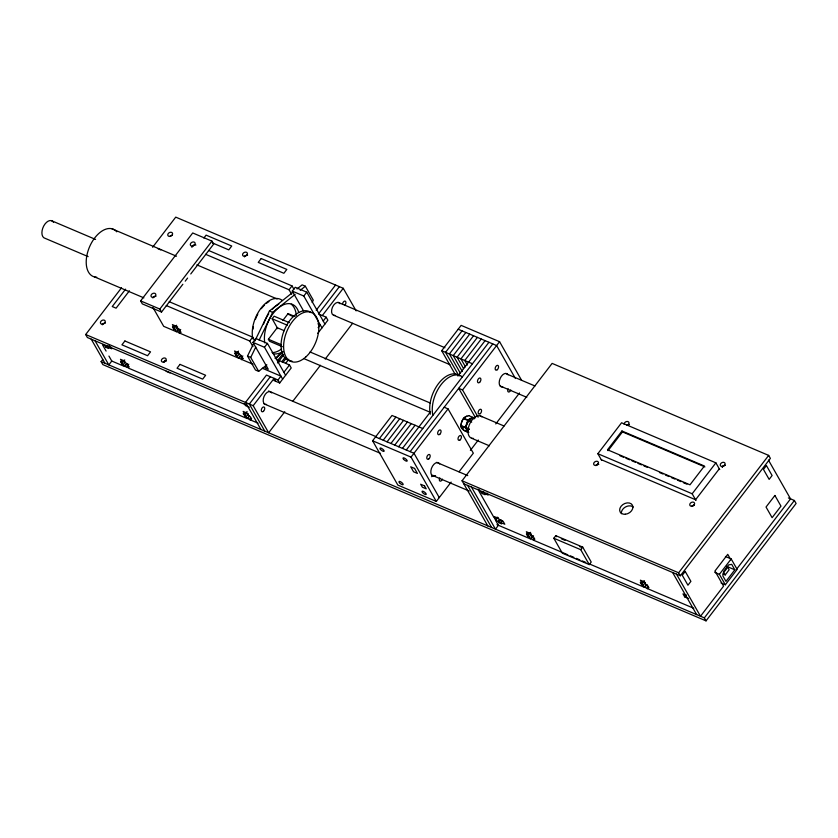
<?xml version="1.0" encoding="UTF-8"?>
<svg xmlns="http://www.w3.org/2000/svg" width="838" height="838" viewBox="0 0 838 838"><rect width="100%" height="100%" fill="white"/><g stroke="black" fill="none" stroke-linecap="round" stroke-linejoin="round"><path stroke-width="1.26" d="M468.861 415.638C463.969 415.994 461.193 421.001 460.994 425.484C458.994 430.229 475.691 435.09 463.435 430.187M474.015 418.644L472.789 417.366L468.83 420.393L465.184 427.275L468.83 432.429M474.256 418.749C467.782 414.999 463.823 427.066 467.625 431.968M462.754 427.789L462.838 428.386M266.851 364.823L258.67 371.36L255.464 369.998L247.514 356.066L253.694 343.36M254.825 341.045L269.438 311.003L292.944 292.211M258.67 371.36L250.719 357.428L255.779 347.026M259.152 340.092L272.643 312.365L295.123 294.389M312.176 302.466L313.297 300.161L305.346 286.219L302.141 284.857L297.029 288.942M247.2 405.403L87.372 337.515L85.675 334.519L121.541 287.78M152.621 247.262L175.739 217.136L343.245 288.293L356.129 310.877M125.574 289.162L112.24 306.54L116.084 308.175L129.419 290.796M182.852 284.25L161.524 312.05L142.303 303.88L140.606 300.894L192.719 232.964L211.941 241.124L213.648 244.109L190.75 273.963M109.422 345.256L107.945 347.173L108.678 348.472L105.86 347.278L107.337 345.35M788.38 497.929L794.393 500.485L796.1 503.481L706.036 620.864L102.833 364.603L101.126 361.618L102.728 359.544M191.776 247.158L193.253 245.23M203.885 238.023L206.096 235.132L231.728 246.026L228.774 249.871L212.464 242.947M108.93 356.066L111.768 361.042L108.814 364.886L95.061 340.773M161.524 312.05L159.828 309.054L211.941 241.124M126.8 363.598L124.59 366.478L123.448 364.488L121.782 363.786L120.536 361.597L122.201 362.299L123.678 360.382M121.782 363.786L124.736 359.931M185.219 281.17L187.586 278.08M123.448 364.488L124.925 362.571M249.462 415.711L247.241 418.591L128.434 368.112L127.292 366.122L128.769 364.205M178.724 328.894L176.514 331.775L175.372 329.784L173.707 329.083L172.46 326.883L174.126 327.595L175.603 325.668M173.707 329.083L176.661 325.228M175.372 329.784L177.593 326.904M240.873 355.291L238.662 358.182L180.359 333.409L179.217 331.419L180.694 329.491M165.044 360.298L163.567 362.226A2.566 1.906 -29.7 0 1 166.416 360.969M238.662 358.182L234.609 353.29L236.274 354.003L238.484 351.112M235.855 355.48L238.076 352.599M237.521 356.192L238.998 354.264M252.94 346.618L249.745 341.014L252.699 337.169L169.245 301.711M291.624 294.243L289.068 289.759L292.022 285.915L208.568 250.457M266.547 365.965L265.07 367.892L268.275 369.254L252.95 342.375L255.904 338.531L267.427 343.423L285.601 375.277M303.534 310.867L292.273 291.121L295.217 287.277L306.75 292.169L324.924 324.023M252.982 364.268L242.507 359.816L241.365 357.826L242.842 355.899M277.818 328.716L272.141 318.765L274.11 316.198L289.299 322.651M282.385 346.712L269.532 341.255L268.39 339.264L277.252 327.721L284.26 330.696M282.909 320.346L288.083 313.611L295.091 316.586M282.647 379.132L264.483 347.278L267.427 343.423M321.97 327.878L303.806 296.024L306.75 292.169M276.111 358.821L280.081 353.646M279.106 362.068L277.975 360.078L282.678 353.95M316.188 310.269L335.556 285.025M277.472 362.948L283.705 354.83M270.307 376.723L249.336 404.052L264.798 431.151M281.819 361.712L284.962 357.627M339.4 286.659L318.482 313.925L326.171 317.193L327.878 320.179L317.728 333.409M283.097 362.257L286.24 358.172M247.241 418.591L243.198 413.7L244.864 414.412L247.074 411.521M244.445 415.889L246.655 413.008M284.784 411.741L268.642 432.785L253.181 405.686L274.152 378.357L275.849 381.342M285.664 363.346L288.806 359.261M322.326 315.559L343.245 288.293M246.11 416.601L248.32 413.71M277.975 360.078L289.508 364.98L291.215 367.966L279.693 382.976L277.996 379.991L280.95 376.147L262.304 368.228M283.893 372.292L289.508 364.98M318.147 327.658L320.263 324.893L317.937 323.897M323.217 321.038L326.171 317.193M292.651 401.475L320.43 365.284M325.196 359.062L352.641 323.29M451.137 482.091L436.305 501.428L397.861 485.097L372.585 440.788L392.016 415.459L422.771 428.522M455.233 374.429L441.699 350.703L461.13 325.374L499.574 341.705L521.613 380.337M379.384 438.578L395.861 417.094M462.031 330.853L445.544 352.337L458.501 375.057M383.228 440.212L399.705 418.728M465.865 332.487L449.388 353.971L460.408 373.287M387.072 441.836L403.549 420.362M469.709 334.121L453.232 355.605L462.304 371.506M390.917 443.47L407.394 421.996M473.554 335.755L457.077 357.239L463.561 368.594M394.761 445.104L411.238 423.619M477.398 337.389L460.921 358.874L465.457 366.824M398.605 446.738L415.082 425.254M481.242 339.023L464.765 360.508L467.363 365.054M402.45 448.372L430.564 411.73M457.936 376.053L485.087 340.657M406.294 450.006L488.931 342.292M410.138 451.64L492.775 343.926M436.305 501.428L411.029 457.119L448.047 408.871L444.203 407.237M478.11 417.219L462.555 389.953L499.574 341.705M470.38 450.373L478.32 440.013M459.056 471.763L473.323 453.18L448.047 408.871M495.75 423.934L519.518 392.959M487.779 525.876L462.052 480.782L552.116 363.399L768.676 455.401L770.384 458.386L680.32 575.769L463.76 483.767M487.035 493.079L488.166 495.069L484.322 493.435L485.066 494.734L482.238 493.54L483.715 491.613M471.448 487.035L495.468 529.145L498.411 525.3L495.572 520.325L497.793 517.434M502.433 520.681L500.956 522.608L501.7 523.897L498.882 522.703L498.139 521.404L499.616 519.487M498.882 522.703L501.093 519.811M532.664 536.016L530.454 538.907L529.312 536.917L527.647 536.205L526.4 534.016L528.066 534.728L529.543 532.8M527.647 536.205L530.601 532.36M529.312 536.917L531.533 534.026M601.684 460.429L597.85 453.704L621.576 422.781L715.882 462.848L719.716 469.573M607.54 449.776L621.953 430.994L704.402 466.022L689.988 484.804L607.54 449.776L608.053 450.676L622.466 431.895L621.953 430.994M553.824 538.247L555.793 535.681L582.703 547.109L591.219 562.036L589.25 564.603L562.34 553.174L553.824 538.247L580.734 549.676L589.25 564.603M580.734 549.676L582.703 547.109M696.001 500.496L692.167 493.771L715.882 462.848M719.297 468.83L695.571 499.741L601.265 459.674M646.569 584.411L644.349 587.291L643.217 585.301L641.552 584.589L640.295 582.4L641.96 583.112L643.437 581.184M641.552 584.589L644.506 580.744M643.217 585.301L645.428 582.41M680.32 575.769L678.612 572.783L768.676 455.401M688.543 598.521L684.698 596.886L686.175 594.97M731.186 558.936L737.157 569.39L725.341 584.777L719.381 574.323L731.186 558.936L725.425 556.484M725.216 574.91L729.154 569.777L727.73 567.284L723.791 572.417L725.216 574.91L723.058 573.988M734.821 569.819L725.97 581.363L722.838 575.884L723.676 571.327L728.599 564.917L731.7 564.341L734.821 569.819L726.64 566.341M736.372 569.484L790.548 498.861L768.436 460.072M706.036 620.864L704.339 617.878L794.393 500.485M300.234 290.304L305.346 286.219M275.021 358.287L283.202 351.751M458.187 329.219L496.62 345.549L515.422 378.504M338.123 302.35L444.936 347.728M506.142 373.738L534.948 385.972M441.699 350.703L472.454 363.765M205.614 254.312L289.068 289.759M292.273 291.121L303.806 296.024M622.466 431.895L704.915 466.913M333.576 315.224L449.985 364.677M500.391 386.098L526.798 397.317M111.779 228.722L176.493 256.208M196.867 264.871L277.169 298.977M157.9 248.687L160.781 249.913M289.812 315.098L293.321 316.586M620.005 455.746L623.587 457.276M625.976 458.281L629.568 459.811M631.957 460.827L635.539 462.346M637.928 463.362L641.51 464.881M643.898 465.897L647.491 467.426M659.433 472.496L663.015 474.025M665.414 475.041L668.996 476.56M671.385 477.576L674.967 479.095M677.355 480.111L680.948 481.641M683.337 482.657L686.919 484.175M462.555 389.953L458.711 388.319L475.565 417.858M269.438 311.003L272.643 312.365M51.275 220.593L95.595 239.427M597.85 453.704L692.167 493.771M272.141 318.765L287.329 325.217M480.289 415.91L504.026 425.997M468.589 415.585L473.061 417.429M88.147 256.617L45.022 238.296A9.417 5.489 -67 0 1 43.733 225.977A9.417 5.489 -67 0 1 53.559 222.384M310.07 351.981L430.418 403.109M463.707 418.214L467.908 420.006M468.83 420.393L470.935 421.284M463.435 418.571L467.635 420.362M468.557 420.749L471.71 422.09M268.39 339.264L281.243 344.722M303.618 358.496L429.988 412.181M460.994 425.484L465.184 427.275M466.117 427.663L469.259 429.004M460.994 425.903L465.184 427.694M466.117 428.082L469.259 429.423M166.291 305.566L249.745 341.014M252.95 342.375L264.483 347.278M94.725 276.98L143.864 297.857M471.574 438.232L489.371 445.795M140.606 300.894L159.828 309.054M247.514 356.066L250.719 357.428M179.217 331.419L180.882 332.131L176.263 326.244L172.419 324.61L174.126 327.595M241.365 357.826L243.03 358.528L238.411 352.641L234.567 351.007L236.274 354.003M176.514 331.775L163.693 326.328L152.925 307.462M277.996 379.991L266.463 375.089L245.492 402.418L260.953 429.517M273.932 380.525L279.693 382.976M714.762 572.364L719.381 574.323M721.015 582.944L725.341 584.777M268.548 390.979L376.555 436.86M436.556 462.356L467.761 475.607M375.539 436.944L413.982 453.274L439.259 497.583M372.585 440.788L411.029 457.119M462.052 480.782L678.612 572.783M263.991 403.843L380.41 453.306M432.01 475.219L469.217 491.026M85.675 334.519L253.181 405.686M561.387 538.803L565.001 540.342M579.456 546.481L581.865 547.507M166.175 371.318L170.02 372.952M107.945 347.173L111.789 348.807L110.647 346.817M249.315 407.237L245.471 405.602L244.329 403.612M685.872 595.127L682.991 593.901L684.698 596.886M495.572 520.325L498.139 521.404M500.956 522.608L504.801 524.242L503.104 521.257L499.259 519.623L498.516 518.324L495.698 517.13L496.442 518.418L493.875 517.329L478.938 491.152L481.504 492.241L482.238 493.54M127.292 366.122L128.958 366.835L124.338 360.948L120.494 359.313L122.201 362.299M111.768 361.042L124.59 366.478M258.083 423.19L251.086 420.226L249.954 418.235L251.62 418.937L250.373 416.748L248.708 416.046L247.001 413.061L243.156 411.427L244.864 414.412M496.955 524.672L530.454 538.907M567.86 554.798L534.298 540.541L533.157 538.551L534.822 539.253L533.576 537.064L531.91 536.362L530.203 533.377L526.358 531.742L528.066 534.728M570.249 555.814L573.831 557.333M576.23 558.349L579.812 559.878M582.201 560.894L585.783 562.413M588.182 563.429L644.349 587.291M693.77 608.294L648.34 588.988L647.208 586.998L648.874 587.71L647.627 585.521L645.962 584.809L644.254 581.823L640.41 580.189L641.96 583.112M101.126 361.618L704.339 617.878M730.82 559.753L727.74 554.347L714.94 571.034L723.571 586.16L700.495 616.244L676.476 574.135M672.631 572.511L696.65 614.61M555.793 535.681L556.359 536.676M467.604 485.401L491.623 527.511M292.022 285.915L293.939 289.267M288.083 313.611L288.649 314.606M252.699 337.169L254.616 340.521M105.86 347.278L105.127 345.979L102.561 344.889L106.091 351.08M91.216 339.139L104.97 363.252M595.849 465.509A2.566 1.906 -29.7 0 1 598.699 464.262M691.958 506.341A2.566 1.906 -29.7 0 1 694.199 505.084M722.157 467.091A2.566 1.906 -29.7 0 1 725.32 465.32M626.814 425.275A2.566 1.906 -29.7 0 1 629.212 424.489M624.184 424.353A2.566 1.906 -29.7 0 1 626.059 421.713A2.566 1.906 -29.7 0 1 628.898 422.467A2.566 1.906 -29.7 0 1 627.505 425.243M621.408 513.704A7.018 5.217 -29.7 0 1 625.441 507A7.018 5.217 -29.7 0 1 633.235 507.063M722.377 467.122A2.315 1.718 -29.7 0 1 724.681 465.519M596.048 465.593A2.315 1.718 -29.7 0 1 598.604 464.462M692.146 506.424A2.315 1.718 -29.7 0 1 694.168 505.293M626.96 425.4A2.315 1.718 -29.7 0 1 629.118 424.698M479.566 489.916A2.483 1.446 -67 0 1 478.404 489.905M478.142 489.591A2.483 1.446 -67 0 1 477.974 489.162M497.678 517.235A2.566 1.498 -67 0 1 495.352 519.319A2.566 1.498 -67 0 1 494.724 516.575M463.404 429.15A6.851 3.991 -67 0 1 461.487 422.677A6.851 3.991 -67 0 1 466.86 416.276M467.594 430.879A6.851 3.991 -67 0 1 466.42 428.826M466.263 427.349A6.851 3.991 -67 0 1 473.082 418.455M473.449 438.41A11.994 6.987 -67 0 1 469.28 424.897A11.994 6.987 -67 0 1 481.871 416.853M433.372 475.408A10.276 5.981 -67 0 1 431.601 476.675M534.162 539.735A2.566 1.906 -29.7 0 1 531.449 538.583A2.566 1.906 -29.7 0 1 533.534 535.859M250.96 419.419A2.566 1.906 -29.7 0 1 248.404 418.738A2.566 1.906 -29.7 0 1 249.169 416.193M128.905 367.044A2.566 1.906 -29.7 0 1 125.742 366.635A2.566 1.906 -29.7 0 1 127.062 363.702M648.214 588.182A2.566 1.906 -29.7 0 1 645.553 587.281A2.566 1.906 -29.7 0 1 646.967 584.578M533.628 539.965A2.566 1.906 -29.7 0 1 534.078 539.494M250.112 420.184A2.566 1.906 -29.7 0 1 250.876 419.189M647.365 588.946A2.566 1.906 -29.7 0 1 648.13 587.951M342.501 304.445A2.566 1.498 -67 0 1 344.062 301.355A2.566 1.498 -67 0 1 345.885 302.225A2.566 1.498 -67 0 1 344.648 305.461M334.917 315.339A6.851 3.991 -67 0 1 332.487 307.179A6.851 3.991 -67 0 1 340.029 303.765M266.536 404.471A6.851 3.991 -67 0 1 264.106 396.311A6.851 3.991 -67 0 1 271.648 392.896M442.401 479.116A2.483 1.446 -67 0 1 439.971 481.064A2.483 1.446 -67 0 1 439.814 477.88M435.571 475.649A7.196 4.19 -67 0 1 431.444 468.411A7.196 4.19 -67 0 1 439.709 463.948M510.782 389.984A2.483 1.446 -67 0 1 508.352 391.933A2.483 1.446 -67 0 1 508.184 388.748M502.727 386.978A7.196 4.19 -67 0 1 500.171 378.409A7.196 4.19 -67 0 1 508.09 374.816M192.195 246.718A2.566 1.906 -29.7 0 1 195.914 245.084M152.872 297.972A2.566 1.906 -29.7 0 1 156.046 296.191M180.83 332.34A2.566 1.906 -29.7 0 1 177.666 331.932A2.566 1.906 -29.7 0 1 178.986 328.999M242.371 359.01A2.566 1.906 -29.7 0 1 239.72 358.098A2.566 1.906 -29.7 0 1 241.135 355.406M244.455 256.899A2.566 1.906 -29.7 0 1 247.619 255.129M102.309 324.809A2.566 1.906 -29.7 0 1 105.473 323.028M169.967 236.505A2.566 1.906 -29.7 0 1 172.199 235.248M179.374 333.367A2.566 1.906 -29.7 0 1 179.688 332.843M241.522 359.764A2.566 1.906 -29.7 0 1 242.831 358.392M96.726 277.21A25.695 14.958 -67 0 1 89.729 246.424A25.695 14.958 -67 0 1 116.775 231.822M252.825 338.835A26.544 15.461 -67 0 1 261.037 308.195A26.544 15.461 -67 0 1 282.291 300.423M291.268 304.225A26.544 15.461 -67 0 1 296.327 315.549M281.558 348.964A26.544 15.461 -67 0 1 272.057 352.599M263.551 324.013A26.544 15.461 -67 0 1 268.715 313.789M272.497 309.075A26.544 15.461 -67 0 1 278.813 304.131M291.917 361.042A26.544 15.461 -67 0 1 284.03 330.832A26.544 15.461 -67 0 1 311.128 312.668M253.003 329.177A25.695 14.958 -67 0 1 253.369 326.673M255.464 319.268A25.695 14.958 -67 0 1 257.79 314.177M261.32 308.688A25.695 14.958 -67 0 1 264.578 305.011M266.295 303.482A25.695 14.958 -67 0 1 268.956 301.575M264.777 342.941A26.544 15.461 -67 0 1 277.347 308.845A26.544 15.461 -67 0 1 298.695 312.302M281.997 352.096A26.544 15.461 -67 0 1 273.198 353.73M430.292 414.234A26.544 15.461 -67 0 1 438.515 383.584A26.544 15.461 -67 0 1 459.769 375.822M432.858 415.323A26.544 15.461 -67 0 1 441.071 384.673A26.544 15.461 -67 0 1 462.335 376.901M598.468 463.089L597.002 465.006A2.566 1.906 -29.7 0 1 593.702 464.294A2.566 1.906 -29.7 0 1 595.965 461.34A2.566 1.906 -29.7 0 1 598.468 463.089M124.893 340.982L121.939 344.827L147.572 355.721L150.526 351.866L124.893 340.982M179.992 364.383L177.048 368.238L202.67 379.122L205.624 375.277L179.992 364.383M261.205 258.544L258.251 262.399L283.873 273.282L286.826 269.427L261.205 258.544M685.212 571.422L682.268 575.266L687.946 585.217L690.9 581.373L685.212 571.422M766.424 465.572L763.47 469.427L769.148 479.378L772.102 475.534L766.424 465.572M774.899 495.478L766.037 507.032L772.112 517.685L780.974 506.131L774.899 495.478M414.569 468.432L410.725 466.797L413.563 471.773L417.408 473.407L414.569 468.432M424.51 485.862L420.666 484.228L422.373 487.213L426.217 488.847L424.51 485.862M691.863 506.246A2.566 1.906 -29.7 0 0 694.419 502.915A2.566 1.906 -29.7 0 0 690.25 503.355A2.566 1.906 -29.7 0 0 691.863 506.246M722.377 466.473A2.566 1.906 -29.7 0 0 724.933 463.142A2.566 1.906 -29.7 0 0 720.764 463.582A2.566 1.906 -29.7 0 0 722.377 466.473M625.399 514.249A7.018 5.217 -29.7 0 0 632.397 505.136A7.018 5.217 -29.7 0 0 621.021 506.341A7.018 5.217 -29.7 0 0 625.399 514.249M380.41 449.304A2.566 0.848 37.5 0 0 384.003 451.347A2.566 0.848 37.5 0 0 381.719 448.477A2.566 0.848 37.5 0 0 380.41 449.304M399.433 482.667A2.566 0.848 37.5 0 0 403.036 484.699A2.566 0.848 37.5 0 0 400.742 481.84A2.566 0.848 37.5 0 0 399.433 482.667M403.476 459.109A2.566 0.848 37.5 0 0 407.069 461.141A2.566 0.848 37.5 0 0 404.785 458.281A2.566 0.848 37.5 0 0 403.476 459.109M422.499 492.461A2.566 0.848 37.5 0 0 426.102 494.504A2.566 0.848 37.5 0 0 423.808 491.634A2.566 0.848 37.5 0 0 422.499 492.461M263.446 411.311A2.566 1.498 -67 0 0 264.211 407.121A2.566 1.498 -67 0 0 261.362 409.677A2.566 1.498 -67 0 0 263.446 411.311M460.156 439.877A2.566 1.498 -67 0 0 460.921 435.697A2.566 1.498 -67 0 0 458.072 438.243A2.566 1.498 -67 0 0 460.156 439.877M428.92 458.836A2.566 1.498 -67 0 0 429.685 454.646A2.566 1.498 -67 0 0 426.835 457.202A2.566 1.498 -67 0 0 428.92 458.836M439.803 434.283A2.566 1.498 -67 0 0 440.568 430.093A2.566 1.498 -67 0 0 437.719 432.649A2.566 1.498 -67 0 0 439.803 434.283M479.64 382.358A2.566 1.498 -67 0 0 480.404 378.179A2.566 1.498 -67 0 0 477.545 380.724A2.566 1.498 -67 0 0 479.64 382.358M480.3 413.616A2.566 1.498 -67 0 0 481.075 409.436A2.566 1.498 -67 0 0 478.215 411.982A2.566 1.498 -67 0 0 480.3 413.616M497.301 369.705A2.566 1.498 -67 0 0 498.065 365.525A2.566 1.498 -67 0 0 495.216 368.071A2.566 1.498 -67 0 0 497.301 369.705M192.415 246.1A2.566 1.906 -29.7 0 0 194.971 242.769A2.566 1.906 -29.7 0 0 190.813 243.209A2.566 1.906 -29.7 0 0 192.415 246.1M153.092 297.354A2.566 1.906 -29.7 0 0 155.648 294.012A2.566 1.906 -29.7 0 0 151.489 294.463A2.566 1.906 -29.7 0 0 153.092 297.354M244.675 256.281A2.566 1.906 -29.7 0 0 247.231 252.95A2.566 1.906 -29.7 0 0 243.062 253.39A2.566 1.906 -29.7 0 0 244.675 256.281M163.462 362.131A2.566 1.906 -29.7 0 0 166.029 358.79A2.566 1.906 -29.7 0 0 161.86 359.24A2.566 1.906 -29.7 0 0 163.462 362.131M102.519 324.191A2.566 1.906 -29.7 0 0 105.075 320.86A2.566 1.906 -29.7 0 0 100.916 321.3A2.566 1.906 -29.7 0 0 102.519 324.191M169.863 236.41A2.566 1.906 -29.7 0 0 172.419 233.079A2.566 1.906 -29.7 0 0 168.26 233.519A2.566 1.906 -29.7 0 0 169.863 236.41M305.786 357.009A26.544 15.461 -67 0 0 313.684 313.758A26.544 15.461 -67 0 0 284.218 340.113A26.544 15.461 -67 0 0 305.786 357.009"/></g></svg>
